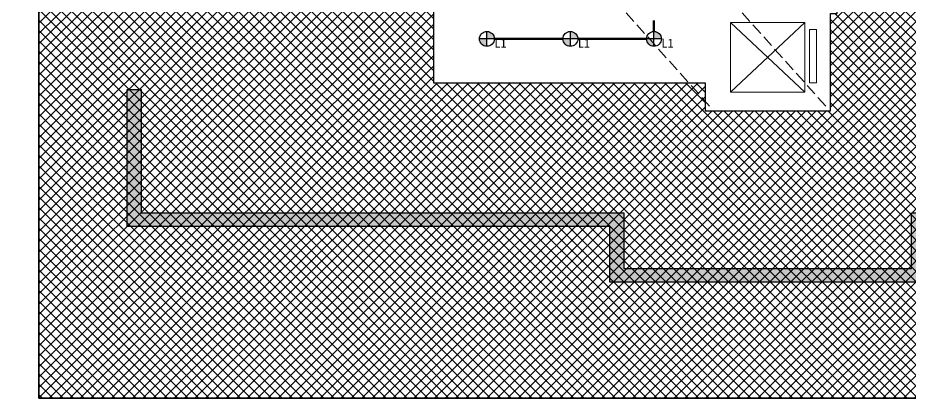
# Model space of a CAD drawing. Extents: x 3443499 to 7125205, y -1700016 to -264854.
# Drawn here: x 3517255 to 3536479, y -859606 to -851402 of the extents above; entities that cross this region are included whole.
import ezdxf
from ezdxf.xclip import XClip

# ---------------------------------------------------------------- set-up
doc = ezdxf.new("R2010")
doc.units = 0
doc.header["$LTSCALE"] = 1000
doc.header["$MEASUREMENT"] = 0
doc.header["$XCLIPFRAME"] = 2
doc.linetypes.add('__DASH', pattern=[0.35, 0.25, -0.1])
doc.layers.get('0').update_dxf_attribs({"linetype": 'CONTINUOUS'})
doc.layers.add('3.5方案汇报，与郭总、侯月琴确定户型_t8$0$STAIR', color=2, linetype='CONTINUOUS', lineweight=18)
doc.layers.add('填充', color=251, linetype='CONTINUOUS', lineweight=5)
for name, color, linetype in [('E-天花灯具', 92, 'CONTINUOUS'), ('S-砼墙', 40, 'CONTINUOUS'), ('WIRE-照明', 2, 'CONTINUOUS')]:
    doc.layers.add(name, color=color, linetype=linetype)
doc.styles.add('黑体', font='simhei.ttf')

# ---------------------------------------------------------------- blocks, each defined once
blk = doc.blocks.new('A$C27F3146B')
at = {"layer": '填充'}
h = blk.add_hatch(dxfattribs=at)
h.set_pattern_fill('ANSI37', color=252, scale=100, style=0)
h.set_pattern_definition([(45, (794705.0482087337, -474761.836884725), (-112.2532015133644, 112.2532015133644), []), (135, (794705.0482087337, -474761.836884725), (-112.2532015133644, -112.2532015133644), [])])
h.paths.add_polyline_path([(-120598.0043441424, 16089.12283942359), (-120598.0113239811, 16089.12464542629), (-123098.0051577032, 16089.12464542629), (-123098.0046005915, 12389.12601068034), (-120598.0050334086, 12389.12049587909), (-120598.0045112952, 9989.124400530825), (-126297.6152989523, 9989.12787449488), (-126297.6153041016, 6789.130405166186), (-120447.9318367169, 6789.12547190371), (-120447.9314323964, 6189.128773867502), (-117747.736412039, 6189.128773877746), (-117747.7343670045, 8289.192490008543), (-117597.7361748854, 8289.05699861201), (-117597.7382231075, 11389.06464180129), (-117598.0017794337, 11389.17897416581), (-117597.994833229, 16089.11950602464)], flags=16)
h.paths.add_polyline_path([(-134797.8649070148, 18989.12407583068), (-75997.86490701057, 18989.12407583068), (-75997.86490701057, -10.87593189720064), (-134797.8649070148, -10.87593189720064)])
h.paths.add_polyline_path([(-93197.85655532042, 12389.20724034398), (-93197.70186032634, 8289.040327749566), (-93047.53722481265, 8289.173029854543), (-93047.64815819566, 6189.126435260056), (-90347.48079269567, 6189.129224555568), (-90347.48039593326, 6789.107179496204), (-84497.7632088567, 6789.112103791209), (-84497.76320972084, 11389.1262992504), (-87647.62127077952, 11389.12511677202), (-87647.620748666, 12389.12321326297), (-87647.62128827862, 12389.12644554579), (-87647.48821601726, 16089.13383291371), (-93197.71241657484, 16089.05740743754), (-93197.78632953756, 14589.39747828019), (-95697.74007688649, 14589.35552586709), (-95697.77982984603, 12389.11292086275)], flags=0)
h.paths.add_polyline_path([(-93197.70186032634, 8289.040327749564), (-93197.78159982455, 11389.17940336082), (-93197.81279379467, 11389.06507665268)])
h.paths.add_polyline_path([(-93197.71241657484, 16089.05740743754), (-87647.48821601726, 16089.13383291371), (-90197.41693358438, 16089.13383291371), (-90197.55642857286, 16089.12327428907), (-93197.78854602925, 16089.11993521964), (-93197.78632953754, 14589.39747828019)])
at = {"layer": '填充', "color": 252}
for points in [[(-134797.8649070148, 18989.12407583068), (-75997.86490701057, 18989.12407583068), (-75997.86490701057, -10.87593189720064), (-134797.8649070148, -10.87593189720064)], [(-120598.0043441424, 16089.12283942359), (-120598.0113239811, 16089.12464542629), (-123098.0051577032, 16089.12464542629), (-123098.0046005915, 12389.12601068034), (-120598.0050334086, 12389.12049587909), (-120598.0045112952, 9989.124400530825), (-126297.6152989523, 9989.12787449488), (-126297.6153041016, 6789.130405166186), (-120447.9318367169, 6789.12547190371), (-120447.9314323964, 6189.128773867502), (-117747.736412039, 6189.128773877746), (-117747.7343670045, 8289.192490008543), (-117597.7361748854, 8289.05699861201), (-117597.7382231075, 11389.06464180129), (-117598.0017794337, 11389.17897416581), (-117597.994833229, 16089.11950602464)]]:
    blk.add_lwpolyline(points, close=True, dxfattribs=at)
blk = doc.blocks.new('A$C74D73064')
at = {"layer": 'S-砼墙', "linetype": 'ByBlock'}
h = blk.add_hatch(color=252, dxfattribs=at)
h.dxf.hatch_style = 1
h.paths.add_polyline_path([(25815.50945199397, 13762.71487195697), (25815.50843908952, 16719.29582727014), (26115.50843908929, 16719.29615518462), (26115.50912407995, 14062.71472503152), (36515.50809051958, 14062.70963161183), (36515.50808974565, 12862.71327402745), (42715.70143926167, 12862.71327296377), (42715.70143771335, 14062.71326484391), (63915.50844002666, 14062.7132648438), (63915.50843847834, 12862.71327296598), (70115.89118740638, 12862.71327408054), (70115.89118663245, 14062.71223160042), (80515.50600466062, 14062.71732479986), (80515.50925147231, 21162.71327298798), (80815.50925147184, 21162.71261189005), (80815.50586747169, 13762.71747172438), (70415.89118682616, 13762.71237852506), (70415.8911876001, 12562.71327413444), (63615.50843809138, 12562.71327291219), (63615.5084396397, 13762.7132648438), (43015.70143810031, 13762.71326484391), (43015.70143964863, 12562.71327291231), (36215.50808955193, 12562.71327407891), (36215.50809032586, 13762.70977853728)])
at = {"color": 252}
for points in [[(23915.15588310023, 29062.7122952122), (82715.15588310442, 29062.7122952122), (82715.15588310442, 10062.71228748432), (23915.15588310023, 10062.71228748432)], [(38115.01644597261, 26162.71105880511), (38115.0094661339, 26162.71286480781), (35615.01563241181, 26162.71286480781), (35615.01618952351, 22462.71423006186), (38115.01575670636, 22462.70871526061), (38115.01627881976, 20062.71261991234), (32415.40549116267, 20062.7160938764), (32415.40548601339, 16862.71862454771), (38265.08895339805, 16862.71369128523), (38265.08935771859, 16262.71699324902), (40965.28437807597, 16262.71699325927), (40965.28642311052, 18362.78070939006), (41115.28461522958, 18362.64521799353), (41115.28256700747, 21462.65286118281), (41115.01901068131, 21462.76719354733), (41115.02595688601, 26162.70772540616)]]:
    blk.add_lwpolyline(points, close=True, dxfattribs=at)
at = {"layer": '3.5方案汇报，与郭总、侯月琴确定户型_t8$0$STAIR', "color": 252}
for p, q in [((40415.51174919249, 18162.716567558), (38815.51174919202, 16662.7165675594)), ((38815.51174919202, 18162.716567558), (40415.51174919249, 16662.7165675594))]:
    blk.add_line(p, q, dxfattribs=at)
for points in [[(38815.51174919202, 16662.7165675594), (38815.51174919202, 18162.716567558), (40415.51174919249, 18162.716567558), (40415.51174919249, 16662.7165675594)], [(40515.51174918294, 16862.71656767488), (40515.51174918294, 18012.71656767535), (40665.51174918574, 18012.71656767535), (40665.51174918574, 16862.71656767488)]]:
    blk.add_lwpolyline(points, close=True, dxfattribs=at)
at = {"layer": 'S-砼墙', "color": 252, "linetype": 'ByBlock'}
blk.add_lwpolyline([(25815.50945199397, 13762.71487195697), (25815.50843908952, 16719.29582727014), (26115.50843908929, 16719.29615518462), (26115.50912407995, 14062.71472503152), (36515.50809051958, 14062.70963161183), (36515.50808974565, 12862.71327402745), (42715.70143926167, 12862.71327296377), (42715.70143771335, 14062.71326484391), (63915.50844002666, 14062.7132648438), (63915.50843847834, 12862.71327296598), (70115.89118740638, 12862.71327408054), (70115.89118663245, 14062.71223160042), (80515.50600466062, 14062.71732479986), (80515.50925147231, 21162.71327298798), (80815.50925147184, 21162.71261189005), (80815.50586747169, 13762.71747172438), (70415.89118682616, 13762.71237852506), (70415.8911876001, 12562.71327413444), (63615.50843809138, 12562.71327291219), (63615.5084396397, 13762.7132648438), (43015.70143810031, 13762.71326484391), (43015.70143964863, 12562.71327291231), (36215.50808955193, 12562.71327407891), (36215.50809032586, 13762.70977853728)], close=True, dxfattribs=at)
at = {"layer": '填充', "color": 252}
blk.add_lwpolyline([(38115.15523611812, 26162.71286492108), (38115.14825635159, 26162.71286480781), (35615.15442262962, 26162.71286480781), (35615.15497966891, 22462.71603617782), (38115.15454685176, 22462.71052137658), (38115.15506896528, 20062.71442602831), (32415.25237114215, 20062.71271600854), (32415.2523702787, 16862.71356751863), (38265.15388762706, 16862.71381823998), (38265.15428438911, 16262.71703582804), (40965.41133101843, 16262.71694746078), (40965.42126094655, 18362.78159244999), (41115.40280999336, 18362.64494879101), (41115.39288015012, 21462.65342665883), (41115.15780082659, 21462.7689996633), (41115.16474703129, 26162.70953152212)], close=True, dxfattribs=at)
at = {"color": 252}
blk.add_blockref('A$C27F3146B', (158713.020790115, 10073.58821938152), dxfattribs=at)
blk = doc.blocks.new('111')
at = {"layer": 'E-天花灯具'}
h = blk.add_hatch(color=251, dxfattribs=at)
h.paths.add_polyline_path([(-10016889.63726535, -2841423.80317555), (-10016849.63726535, -2841423.80317555, 0.414213562373095), (-10016889.63726535, -2841383.80317555)])
h.paths.add_polyline_path([(-10016929.63726535, -2841423.80317555, 0.414213562373095), (-10016889.63726535, -2841463.80317555), (-10016889.63726535, -2841423.80317555)])
for p, q in [((-10016889.63726535, -2841463.80317555), (-10016889.63726535, -2841383.80317555)), ((-10016849.63726535, -2841423.80317555), (-10016929.63726535, -2841423.80317555))]:
    blk.add_line(p, q, dxfattribs=at)
blk.add_circle((-10016889.63726535, -2841423.80317555), 40.00000000009442, dxfattribs=at)
at = {"layer": 'E-天花灯具', "style": '黑体'}
blk.add_text('L1', height=48.00000000015367, dxfattribs=at).set_placement((-10016849.17937545, -2841471.508068854))

msp = doc.modelspace()

# ---------------------------------------------------------------- linework, layer by layer
at = {"color": 251, "linetype": '__DASH', "true_color": 0x636466}
for p, q in [((3532159.121980624, -853305.7019486276), (3514836.491297166, -833951.6664549187)), ((3534659.317646899, -853305.7019486276), (3517336.686963441, -833951.6664549187))]:
    msp.add_line(p, q, dxfattribs=at)
at = {"color": 3}
msp.add_lwpolyline([(3517709.121978641, -840605.7019408569), (3576509.121978646, -840605.7019408569), (3576509.121978646, -859605.7019485848), (3517709.121978641, -859605.7019485848)], close=True, dxfattribs=at)
at = {"layer": 'WIRE-照明', "linetype": 'Continuous', "const_width": 50}
for points in [[(3530959.210251182, -851695.6978896555), (3530959.210251182, -851455.6978896189)], [(3527519.210251183, -851855.6978896558), (3528999.210251182, -851855.6978896558)], [(3529319.210251183, -851855.6978896558), (3530799.210251182, -851855.6978896558)]]:
    msp.add_lwpolyline(points, dxfattribs=at)

# ---------------------------------------------------------------- block references
at = {"color": 252}
ref = msp.add_blockref('A$C74D73064', (3493793.966084225, -869668.4156437971), dxfattribs=at)
XClip(ref).set_block_clipping_path([(23915.155894416792, 10062.713695212384), (82715.15589442098, 29062.713702940266)])
at = {"layer": 'E-天花灯具', "xscale": 4, "yscale": 4, "zscale": 4}
for p in [(43594917.75931258, 10513839.51481254), (43594917.75931258, 10513839.51481254), (43596717.75931258, 10513839.51481254), (43596717.75931258, 10513839.51481254), (43598517.75931258, 10513839.51481254), (43598517.75931258, 10513839.51481254)]:
    msp.add_blockref('111', p, dxfattribs=at)

doc.saveas('drawing.dxf')
